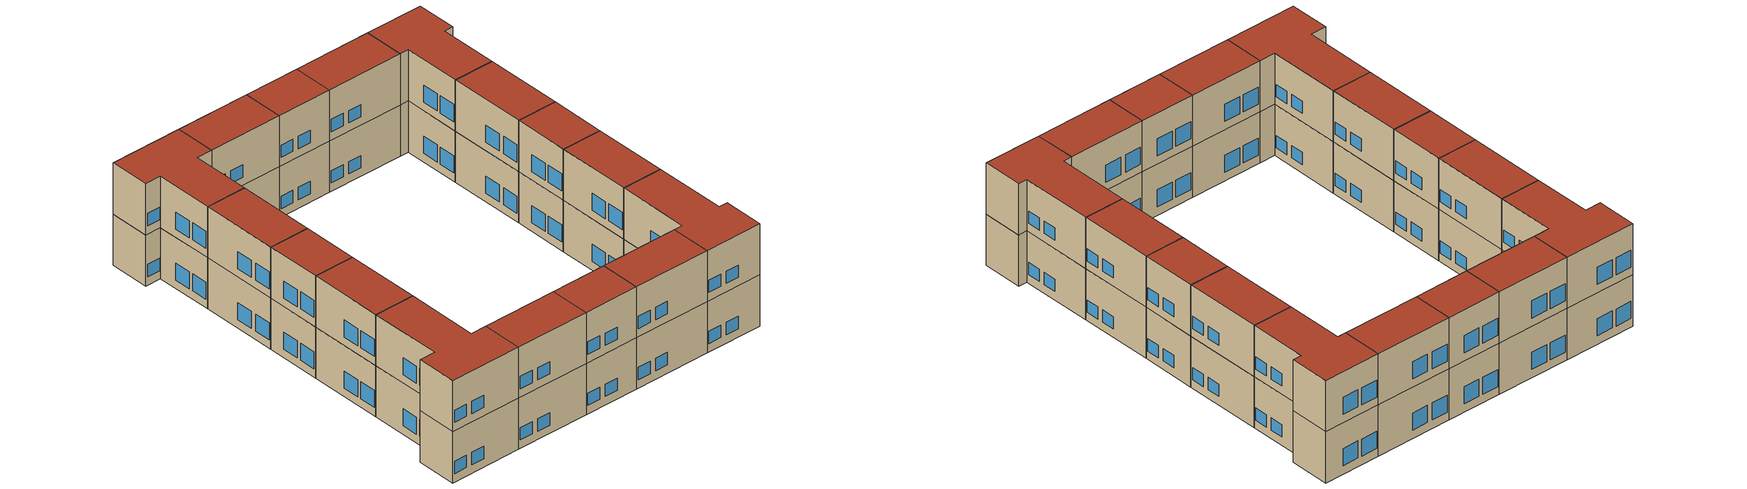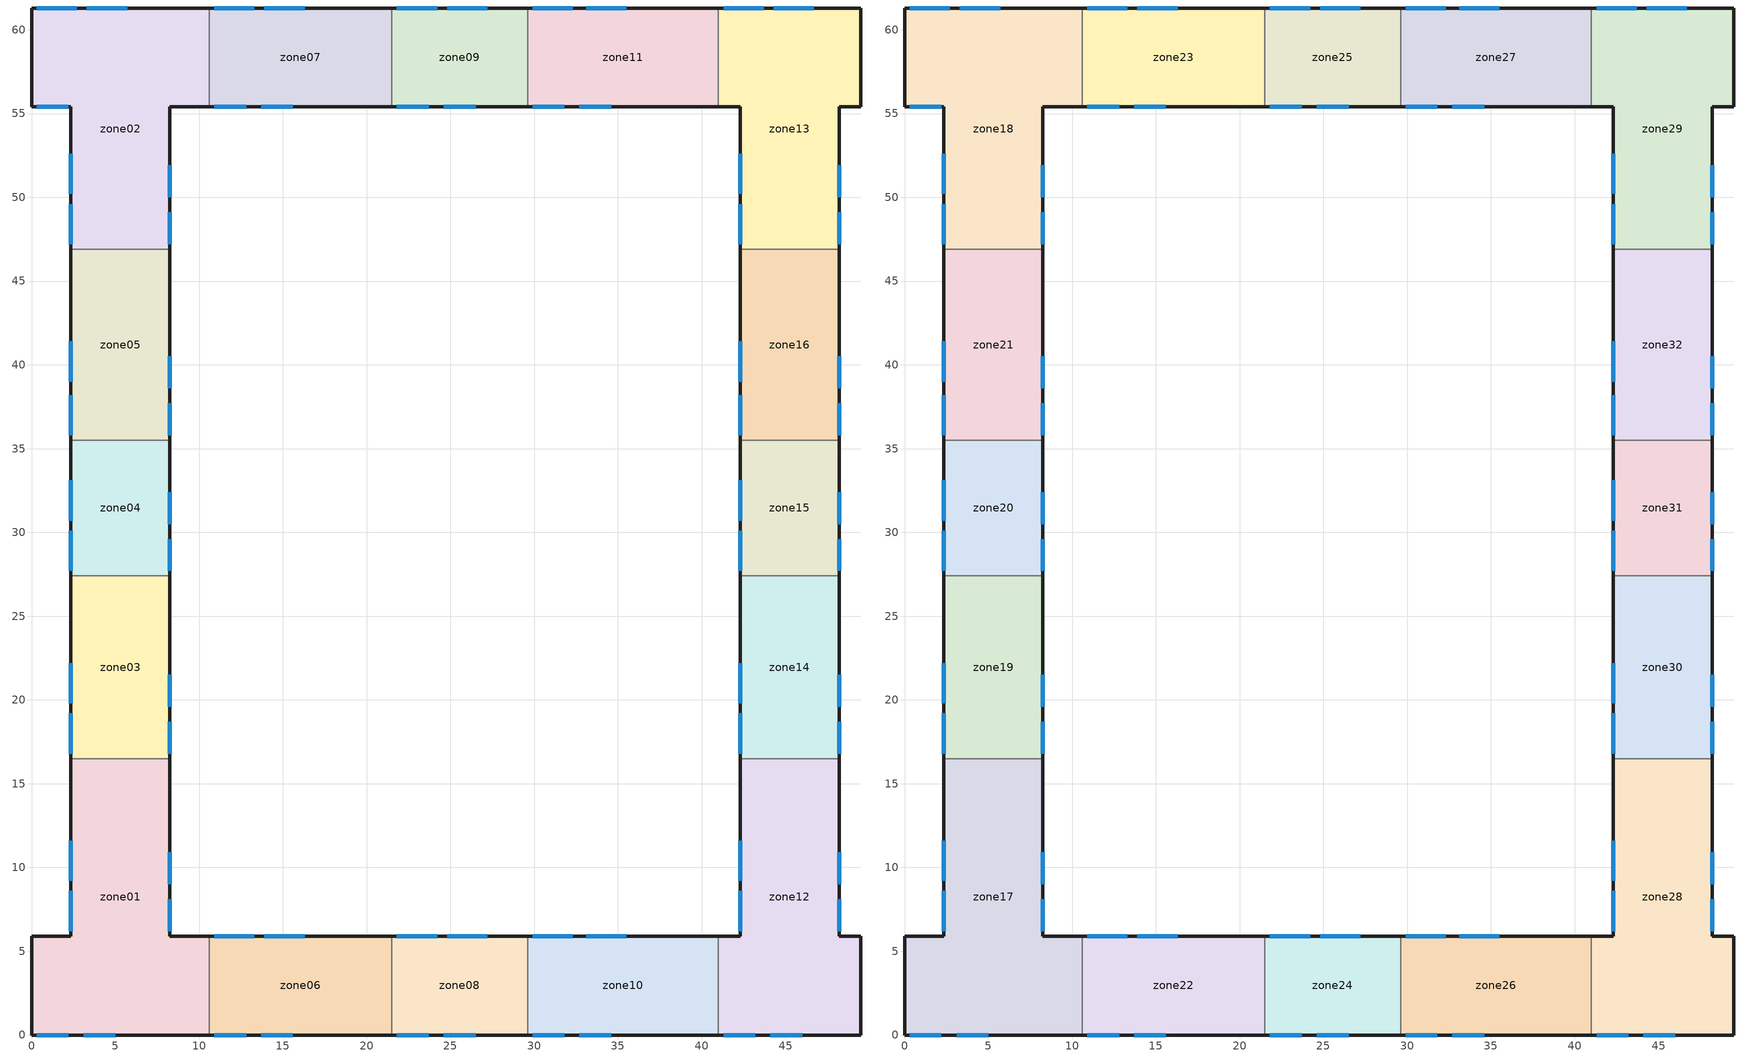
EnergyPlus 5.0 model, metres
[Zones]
zone01
 floor ground (GROUND_FLOOR): 0,0 0,5.9 2.35,5.9 2.35,16.5 8.25,16.5 8.25,5.9 10.6,5.9 10.6,0 z0
 wall outside (EXT_WALL): 10.6,5.9 8.25,5.9 8.25,16.5 / 2.35,16.5 2.35,5.9 0,5.9 0,0 10.6,0 z0:7.5
 wall to zone06 (ADJ_WALL): 10.6,0 10.6,5.9 z0:7.5
 wall to zone03 (ADJ_WALL): 8.25,16.5 2.35,16.5 z0:7.5
 window (EXT_WINDOW1): 0.3,0 2.2,0 / 3.1,0 5,0 / 8.25,6.2 8.25,8.1 / 8.25,9 8.25,10.9 z1.25:3.05; 2.35,8.6 2.35,6.2 / 2.35,11.6 2.35,9.2 z1.25:3.75
 ceiling to zone17 (ADJ_CEILING): 10.6,0 10.6,5.9 8.25,5.9 8.25,16.5 2.35,16.5 2.35,5.9 0,5.9 0,0 z7.5
zone02
 floor ground (GROUND_FLOOR): 2.35,55.4 0,55.4 0,61.3 10.6,61.3 10.6,55.4 8.25,55.4 8.25,46.9 2.35,46.9 z0
 wall outside (EXT_WALL): 10.6,61.3 0,61.3 0,55.4 2.35,55.4 2.35,46.9 / 8.25,46.9 8.25,55.4 10.6,55.4 z0:7.5
 wall to zone07 (ADJ_WALL): 10.6,55.4 10.6,61.3 z0:7.5
 wall to zone05 (ADJ_WALL): 2.35,46.9 8.25,46.9 z0:7.5
 window (EXT_WINDOW1): 0.3,55.4 2.2,55.4 / 8.25,47.2 8.25,49.1 / 8.25,50 8.25,51.9 z1.25:3.05; 2.7,61.3 0.3,61.3 / 5.7,61.3 3.3,61.3 / 2.35,49.6 2.35,47.2 / 2.35,52.6 2.35,50.2 z1.25:3.75
 ceiling to zone18 (ADJ_CEILING): 2.35,46.9 8.25,46.9 8.25,55.4 10.6,55.4 10.6,61.3 0,61.3 0,55.4 2.35,55.4 z7.5
zone03
 floor ground (GROUND_FLOOR): 2.35,27.4 8.25,27.4 8.25,16.5 2.35,16.5 z0
 wall outside (EXT_WALL): 8.25,16.5 8.25,27.4 / 2.35,27.4 2.35,16.5 z0:7.5
 wall to zone04 (ADJ_WALL): 8.25,27.4 2.35,27.4 z0:7.5
 wall to zone01 (ADJ_WALL): 2.35,16.5 8.25,16.5 z0:7.5
 window (EXT_WINDOW1): 8.25,16.8 8.25,18.7 / 8.25,19.6 8.25,21.5 z1.25:3.05; 2.35,19.2 2.35,16.8 / 2.35,22.2 2.35,19.8 z1.25:3.75
 ceiling to zone19 (ADJ_CEILING): 2.35,16.5 8.25,16.5 8.25,27.4 2.35,27.4 z7.5
zone04
 floor ground (GROUND_FLOOR): 2.35,35.5 8.25,35.5 8.25,27.4 2.35,27.4 z0
 wall outside (EXT_WALL): 8.25,27.4 8.25,35.5 / 2.35,35.5 2.35,27.4 z0:7.5
 wall to zone05 (ADJ_WALL): 8.25,35.5 2.35,35.5 z0:7.5
 wall to zone03 (ADJ_WALL): 2.35,27.4 8.25,27.4 z0:7.5
 window (EXT_WINDOW1): 8.25,27.7 8.25,29.6 / 8.25,30.5 8.25,32.4 z1.25:3.05; 2.35,30.1 2.35,27.7 / 2.35,33.1 2.35,30.7 z1.25:3.75
 ceiling to zone20 (ADJ_CEILING): 2.35,27.4 8.25,27.4 8.25,35.5 2.35,35.5 z7.5
zone05
 floor ground (GROUND_FLOOR): 2.35,46.9 8.25,46.9 8.25,35.5 2.35,35.5 z0
 wall outside (EXT_WALL): 8.25,35.5 8.25,46.9 / 2.35,46.9 2.35,35.5 z0:7.5
 wall to zone02 (ADJ_WALL): 8.25,46.9 2.35,46.9 z0:7.5
 wall to zone04 (ADJ_WALL): 2.35,35.5 8.25,35.5 z0:7.5
 window (EXT_WINDOW1): 8.25,35.8 8.25,37.7 / 8.25,38.6 8.25,40.5 z1.25:3.05; 2.35,38.2 2.35,35.8 / 2.35,41.4 2.35,39 z1.25:3.75
 ceiling to zone21 (ADJ_CEILING): 2.35,35.5 8.25,35.5 8.25,46.9 2.35,46.9 z7.5
zone06
 floor ground (GROUND_FLOOR): 10.6,5.9 21.5,5.9 21.5,0 10.6,0 z0
 wall outside (EXT_WALL): 21.5,5.9 10.6,5.9 / 10.6,0 21.5,0 z0:7.5
 wall to zone08 (ADJ_WALL): 21.5,0 21.5,5.9 z0:7.5
 wall to zone01 (ADJ_WALL): 10.6,5.9 10.6,0 z0:7.5
 window (EXT_WINDOW1): 10.9,0 12.8,0 / 13.7,0 15.6,0 z1.25:3.05; 13.3,5.9 10.9,5.9 / 16.3,5.9 13.9,5.9 z1.25:3.75
 ceiling to zone22 (ADJ_CEILING): 10.6,0 21.5,0 21.5,5.9 10.6,5.9 z7.5
zone07
 floor ground (GROUND_FLOOR): 10.6,61.3 21.5,61.3 21.5,55.4 10.6,55.4 z0
 wall outside (EXT_WALL): 21.5,61.3 10.6,61.3 / 10.6,55.4 21.5,55.4 z0:7.5
 wall to zone09 (ADJ_WALL): 21.5,55.4 21.5,61.3 z0:7.5
 wall to zone02 (ADJ_WALL): 10.6,61.3 10.6,55.4 z0:7.5
 window (EXT_WINDOW1): 10.9,55.4 12.8,55.4 / 13.7,55.4 15.6,55.4 z1.25:3.05; 13.3,61.3 10.9,61.3 / 16.3,61.3 13.9,61.3 z1.25:3.75
 ceiling to zone23 (ADJ_CEILING): 10.6,55.4 21.5,55.4 21.5,61.3 10.6,61.3 z7.5
zone08
 floor ground (GROUND_FLOOR): 21.5,5.9 29.6,5.9 29.6,0 21.5,0 z0
 wall outside (EXT_WALL): 29.6,5.9 21.5,5.9 / 21.5,0 29.6,0 z0:7.5
 wall to zone10 (ADJ_WALL): 29.6,0 29.6,5.9 z0:7.5
 wall to zone06 (ADJ_WALL): 21.5,5.9 21.5,0 z0:7.5
 window (EXT_WINDOW1): 21.8,0 23.7,0 / 24.6,0 26.5,0 z1.25:3.05; 24.2,5.9 21.8,5.9 / 27.2,5.9 24.8,5.9 z1.25:3.75
 ceiling to zone24 (ADJ_CEILING): 21.5,0 29.6,0 29.6,5.9 21.5,5.9 z7.5
zone09
 floor ground (GROUND_FLOOR): 21.5,61.3 29.6,61.3 29.6,55.4 21.5,55.4 z0
 wall outside (EXT_WALL): 29.6,61.3 21.5,61.3 / 21.5,55.4 29.6,55.4 z0:7.5
 wall to zone11 (ADJ_WALL): 29.6,55.4 29.6,61.3 z0:7.5
 wall to zone07 (ADJ_WALL): 21.5,61.3 21.5,55.4 z0:7.5
 window (EXT_WINDOW1): 21.8,55.4 23.7,55.4 / 24.6,55.4 26.5,55.4 z1.25:3.05; 24.2,61.3 21.8,61.3 / 27.2,61.3 24.8,61.3 z1.25:3.75
 ceiling to zone25 (ADJ_CEILING): 21.5,55.4 29.6,55.4 29.6,61.3 21.5,61.3 z7.5
zone10
 floor ground (GROUND_FLOOR): 29.6,5.9 41,5.9 41,0 29.6,0 z0
 wall outside (EXT_WALL): 41,5.9 29.6,5.9 / 29.6,0 41,0 z0:7.5
 wall to zone12 (ADJ_WALL): 41,0 41,5.9 z0:7.5
 wall to zone08 (ADJ_WALL): 29.6,5.9 29.6,0 z0:7.5
 window (EXT_WINDOW1): 29.9,0 31.8,0 / 32.7,0 34.6,0 z1.25:3.05; 32.3,5.9 29.9,5.9 / 35.5,5.9 33.1,5.9 z1.25:3.75
 ceiling to zone26 (ADJ_CEILING): 29.6,0 41,0 41,5.9 29.6,5.9 z7.5
zone11
 floor ground (GROUND_FLOOR): 29.6,61.3 41,61.3 41,55.4 29.6,55.4 z0
 wall outside (EXT_WALL): 41,61.3 29.6,61.3 / 29.6,55.4 41,55.4 z0:7.5
 wall to zone13 (ADJ_WALL): 41,55.4 41,61.3 z0:7.5
 wall to zone09 (ADJ_WALL): 29.6,61.3 29.6,55.4 z0:7.5
 window (EXT_WINDOW1): 29.9,55.4 31.8,55.4 / 32.7,55.4 34.6,55.4 z1.25:3.05; 32.3,61.3 29.9,61.3 / 35.5,61.3 33.1,61.3 z1.25:3.75
 ceiling to zone27 (ADJ_CEILING): 29.6,55.4 41,55.4 41,61.3 29.6,61.3 z7.5
zone12
 floor ground (GROUND_FLOOR): 41,0 41,5.9 42.3,5.9 42.3,16.5 48.2,16.5 48.2,5.9 49.5,5.9 49.5,0 z0
 wall outside (EXT_WALL): 41,0 49.5,0 49.5,5.9 48.2,5.9 48.2,16.5 / 42.3,16.5 42.3,5.9 41,5.9 z0:7.5
 wall to zone10 (ADJ_WALL): 41,5.9 41,0 z0:7.5
 wall to zone14 (ADJ_WALL): 48.2,16.5 42.3,16.5 z0:7.5
 window (EXT_WINDOW1): 41.3,0 43.2,0 / 44.1,0 46,0 / 48.2,6.2 48.2,8.1 / 48.2,9 48.2,10.9 z1.25:3.05; 42.3,8.6 42.3,6.2 / 42.3,11.6 42.3,9.2 z1.25:3.75
 ceiling to zone28 (ADJ_CEILING): 49.5,0 49.5,5.9 48.2,5.9 48.2,16.5 42.3,16.5 42.3,5.9 41,5.9 41,0 z7.5
zone13
 floor ground (GROUND_FLOOR): 42.3,55.4 41,55.4 41,61.3 49.5,61.3 49.5,55.4 48.2,55.4 48.2,46.9 42.3,46.9 z0
 wall outside (EXT_WALL): 41,55.4 42.3,55.4 42.3,46.9 / 48.2,46.9 48.2,55.4 49.5,55.4 49.5,61.3 41,61.3 z0:7.5
 wall to zone11 (ADJ_WALL): 41,61.3 41,55.4 z0:7.5
 wall to zone16 (ADJ_WALL): 42.3,46.9 48.2,46.9 z0:7.5
 window (EXT_WINDOW1): 43.7,61.3 41.3,61.3 / 46.7,61.3 44.3,61.3 / 42.3,49.6 42.3,47.2 / 42.3,52.6 42.3,50.2 z1.25:3.75; 48.2,47.2 48.2,49.1 / 48.2,50 48.2,51.9 z1.25:3.05
 ceiling to zone29 (ADJ_CEILING): 42.3,46.9 48.2,46.9 48.2,55.4 49.5,55.4 49.5,61.3 41,61.3 41,55.4 42.3,55.4 z7.5
zone14
 floor ground (GROUND_FLOOR): 42.3,27.4 48.2,27.4 48.2,16.5 42.3,16.5 z0
 wall outside (EXT_WALL): 48.2,16.5 48.2,27.4 / 42.3,27.4 42.3,16.5 z0:7.5
 wall to zone15 (ADJ_WALL): 48.2,27.4 42.3,27.4 z0:7.5
 wall to zone12 (ADJ_WALL): 42.3,16.5 48.2,16.5 z0:7.5
 window (EXT_WINDOW1): 48.2,16.8 48.2,18.7 / 48.2,19.6 48.2,21.5 z1.25:3.05; 42.3,19.2 42.3,16.8 / 42.3,22.2 42.3,19.8 z1.25:3.75
 ceiling to zone30 (ADJ_CEILING): 42.3,16.5 48.2,16.5 48.2,27.4 42.3,27.4 z7.5
zone15
 floor ground (GROUND_FLOOR): 42.3,35.5 48.2,35.5 48.2,27.4 42.3,27.4 z0
 wall outside (EXT_WALL): 48.2,27.4 48.2,35.5 / 42.3,35.5 42.3,27.4 z0:7.5
 wall to zone16 (ADJ_WALL): 48.2,35.5 42.3,35.5 z0:7.5
 wall to zone14 (ADJ_WALL): 42.3,27.4 48.2,27.4 z0:7.5
 window (EXT_WINDOW1): 48.2,27.7 48.2,29.6 / 48.2,30.5 48.2,32.4 z1.25:3.05; 42.3,30.1 42.3,27.7 / 42.3,33.1 42.3,30.7 z1.25:3.75
 ceiling to zone31 (ADJ_CEILING): 42.3,27.4 48.2,27.4 48.2,35.5 42.3,35.5 z7.5
zone16
 floor ground (GROUND_FLOOR): 42.3,46.9 48.2,46.9 48.2,35.5 42.3,35.5 z0
 wall outside (EXT_WALL): 48.2,35.5 48.2,46.9 / 42.3,46.9 42.3,35.5 z0:7.5
 wall to zone13 (ADJ_WALL): 48.2,46.9 42.3,46.9 z0:7.5
 wall to zone15 (ADJ_WALL): 42.3,35.5 48.2,35.5 z0:7.5
 window (EXT_WINDOW1): 48.2,35.8 48.2,37.7 / 48.2,38.6 48.2,40.5 z1.25:3.05; 42.3,38.2 42.3,35.8 / 42.3,41.4 42.3,39 z1.25:3.75
 ceiling to zone32 (ADJ_CEILING): 42.3,35.5 48.2,35.5 48.2,46.9 42.3,46.9 z7.5
zone17
 floor to zone01 (ADJ_CEILING): 0,0 0,5.9 2.35,5.9 2.35,16.5 8.25,16.5 8.25,5.9 10.6,5.9 10.6,0 z7.5
 wall outside (EXT_WALL): 10.6,5.9 8.25,5.9 8.25,16.5 / 2.35,16.5 2.35,5.9 0,5.9 0,0 10.6,0 z7.5:15
 wall to zone22 (ADJ_WALL): 10.6,0 10.6,5.9 z7.5:15
 wall to zone19 (ADJ_WALL): 8.25,16.5 2.35,16.5 z7.5:15
 window (EXT_WINDOW1): 0.3,0 2.2,0 / 3.1,0 5,0 / 8.25,6.2 8.25,8.1 / 8.25,9 8.25,10.9 z8.75:10.55; 2.35,8.6 2.35,6.2 / 2.35,11.6 2.35,9.2 z8.75:11.25
 roof outside (EXT_ROOF): 10.6,0 10.6,5.9 8.25,5.9 8.25,16.5 2.35,16.5 2.35,5.9 0,5.9 0,0 z15
zone18
 floor to zone02 (ADJ_CEILING): 2.35,55.4 0,55.4 0,61.3 10.6,61.3 10.6,55.4 8.25,55.4 8.25,46.9 2.35,46.9 z7.5
 wall outside (EXT_WALL): 10.6,61.3 0,61.3 0,55.4 2.35,55.4 2.35,46.9 / 8.25,46.9 8.25,55.4 10.6,55.4 z7.5:15
 wall to zone23 (ADJ_WALL): 10.6,55.4 10.6,61.3 z7.5:15
 wall to zone21 (ADJ_WALL): 2.35,46.9 8.25,46.9 z7.5:15
 window (EXT_WINDOW1): 0.3,55.4 2.2,55.4 / 8.25,47.2 8.25,49.1 / 8.25,50 8.25,51.9 z8.75:10.55; 2.7,61.3 0.3,61.3 / 5.7,61.3 3.3,61.3 / 2.35,49.6 2.35,47.2 / 2.35,52.6 2.35,50.2 z8.75:11.25
 roof outside (EXT_ROOF): 2.35,46.9 8.25,46.9 8.25,55.4 10.6,55.4 10.6,61.3 0,61.3 0,55.4 2.35,55.4 z15
zone19
 floor to zone03 (ADJ_CEILING): 2.35,27.4 8.25,27.4 8.25,16.5 2.35,16.5 z7.5
 wall outside (EXT_WALL): 8.25,16.5 8.25,27.4 / 2.35,27.4 2.35,16.5 z7.5:15
 wall to zone20 (ADJ_WALL): 8.25,27.4 2.35,27.4 z7.5:15
 wall to zone17 (ADJ_WALL): 2.35,16.5 8.25,16.5 z7.5:15
 window (EXT_WINDOW1): 8.25,16.8 8.25,18.7 / 8.25,19.6 8.25,21.5 z8.75:10.55; 2.35,19.2 2.35,16.8 / 2.35,22.2 2.35,19.8 z8.75:11.25
 roof outside (EXT_ROOF): 2.35,16.5 8.25,16.5 8.25,27.4 2.35,27.4 z15
zone20
 floor to zone04 (ADJ_CEILING): 2.35,35.5 8.25,35.5 8.25,27.4 2.35,27.4 z7.5
 wall outside (EXT_WALL): 8.25,27.4 8.25,35.5 / 2.35,35.5 2.35,27.4 z7.5:15
 wall to zone21 (ADJ_WALL): 8.25,35.5 2.35,35.5 z7.5:15
 wall to zone19 (ADJ_WALL): 2.35,27.4 8.25,27.4 z7.5:15
 window (EXT_WINDOW1): 8.25,27.7 8.25,29.6 / 8.25,30.5 8.25,32.4 z8.75:10.55; 2.35,30.1 2.35,27.7 / 2.35,33.1 2.35,30.7 z8.75:11.25
 roof outside (EXT_ROOF): 2.35,27.4 8.25,27.4 8.25,35.5 2.35,35.5 z15
zone21
 floor to zone05 (ADJ_CEILING): 2.35,46.9 8.25,46.9 8.25,35.5 2.35,35.5 z7.5
 wall outside (EXT_WALL): 8.25,35.5 8.25,46.9 / 2.35,46.9 2.35,35.5 z7.5:15
 wall to zone18 (ADJ_WALL): 8.25,46.9 2.35,46.9 z7.5:15
 wall to zone20 (ADJ_WALL): 2.35,35.5 8.25,35.5 z7.5:15
 window (EXT_WINDOW1): 8.25,35.8 8.25,37.7 / 8.25,38.6 8.25,40.5 z8.75:10.55; 2.35,38.2 2.35,35.8 / 2.35,41.4 2.35,39 z8.75:11.25
 roof outside (EXT_ROOF): 2.35,35.5 8.25,35.5 8.25,46.9 2.35,46.9 z15
zone22
 floor to zone06 (ADJ_CEILING): 10.6,5.9 21.5,5.9 21.5,0 10.6,0 z7.5
 wall outside (EXT_WALL): 21.5,5.9 10.6,5.9 / 10.6,0 21.5,0 z7.5:15
 wall to zone24 (ADJ_WALL): 21.5,0 21.5,5.9 z7.5:15
 wall to zone17 (ADJ_WALL): 10.6,5.9 10.6,0 z7.5:15
 window (EXT_WINDOW1): 10.9,0 12.8,0 / 13.7,0 15.6,0 z8.75:10.55; 13.3,5.9 10.9,5.9 / 16.3,5.9 13.9,5.9 z8.75:11.25
 roof outside (EXT_ROOF): 10.6,0 21.5,0 21.5,5.9 10.6,5.9 z15
zone23
 floor to zone07 (ADJ_CEILING): 10.6,61.3 21.5,61.3 21.5,55.4 10.6,55.4 z7.5
 wall outside (EXT_WALL): 21.5,61.3 10.6,61.3 / 10.6,55.4 21.5,55.4 z7.5:15
 wall to zone25 (ADJ_WALL): 21.5,55.4 21.5,61.3 z7.5:15
 wall to zone18 (ADJ_WALL): 10.6,61.3 10.6,55.4 z7.5:15
 window (EXT_WINDOW1): 10.9,55.4 12.8,55.4 / 13.7,55.4 15.6,55.4 z8.75:10.55; 13.3,61.3 10.9,61.3 / 16.3,61.3 13.9,61.3 z8.75:11.25
 roof outside (EXT_ROOF): 10.6,55.4 21.5,55.4 21.5,61.3 10.6,61.3 z15
zone24
 floor to zone08 (ADJ_CEILING): 21.5,5.9 29.6,5.9 29.6,0 21.5,0 z7.5
 wall outside (EXT_WALL): 29.6,5.9 21.5,5.9 / 21.5,0 29.6,0 z7.5:15
 wall to zone26 (ADJ_WALL): 29.6,0 29.6,5.9 z7.5:15
 wall to zone22 (ADJ_WALL): 21.5,5.9 21.5,0 z7.5:15
 window (EXT_WINDOW1): 21.8,0 23.7,0 / 24.6,0 26.5,0 z8.75:10.55; 24.2,5.9 21.8,5.9 / 27.2,5.9 24.8,5.9 z8.75:11.25
 roof outside (EXT_ROOF): 21.5,0 29.6,0 29.6,5.9 21.5,5.9 z15
zone25
 floor to zone09 (ADJ_CEILING): 21.5,61.3 29.6,61.3 29.6,55.4 21.5,55.4 z7.5
 wall outside (EXT_WALL): 29.6,61.3 21.5,61.3 / 21.5,55.4 29.6,55.4 z7.5:15
 wall to zone27 (ADJ_WALL): 29.6,55.4 29.6,61.3 z7.5:15
 wall to zone23 (ADJ_WALL): 21.5,61.3 21.5,55.4 z7.5:15
 window (EXT_WINDOW1): 21.8,55.4 23.7,55.4 / 24.6,55.4 26.5,55.4 z8.75:10.55; 24.2,61.3 21.8,61.3 / 27.2,61.3 24.8,61.3 z8.75:11.25
 roof outside (EXT_ROOF): 21.5,55.4 29.6,55.4 29.6,61.3 21.5,61.3 z15
zone26
 floor to zone10 (ADJ_CEILING): 29.6,5.9 41,5.9 41,0 29.6,0 z7.5
 wall outside (EXT_WALL): 41,5.9 29.6,5.9 / 29.6,0 41,0 z7.5:15
 wall to zone28 (ADJ_WALL): 41,0 41,5.9 z7.5:15
 wall to zone24 (ADJ_WALL): 29.6,5.9 29.6,0 z7.5:15
 window (EXT_WINDOW1): 29.9,0 31.8,0 / 32.7,0 34.6,0 z8.75:10.55; 32.3,5.9 29.9,5.9 / 35.5,5.9 33.1,5.9 z8.75:11.25
 roof outside (EXT_ROOF): 29.6,0 41,0 41,5.9 29.6,5.9 z15
zone27
 floor to zone11 (ADJ_CEILING): 29.6,61.3 41,61.3 41,55.4 29.6,55.4 z7.5
 wall outside (EXT_WALL): 41,61.3 29.6,61.3 / 29.6,55.4 41,55.4 z7.5:15
 wall to zone29 (ADJ_WALL): 41,55.4 41,61.3 z7.5:15
 wall to zone25 (ADJ_WALL): 29.6,61.3 29.6,55.4 z7.5:15
 window (EXT_WINDOW1): 29.9,55.4 31.8,55.4 / 32.7,55.4 34.6,55.4 z8.75:10.55; 32.3,61.3 29.9,61.3 / 35.5,61.3 33.1,61.3 z8.75:11.25
 roof outside (EXT_ROOF): 29.6,55.4 41,55.4 41,61.3 29.6,61.3 z15
zone28
 floor to zone12 (ADJ_CEILING): 41,0 41,5.9 42.3,5.9 42.3,16.5 48.2,16.5 48.2,5.9 49.5,5.9 49.5,0 z7.5
 wall outside (EXT_WALL): 41,0 49.5,0 49.5,5.9 48.2,5.9 48.2,16.5 / 42.3,16.5 42.3,5.9 41,5.9 z7.5:15
 wall to zone26 (ADJ_WALL): 41,5.9 41,0 z7.5:15
 wall to zone30 (ADJ_WALL): 48.2,16.5 42.3,16.5 z7.5:15
 window (EXT_WINDOW1): 41.3,0 43.2,0 / 44.1,0 46,0 / 48.2,6.2 48.2,8.1 / 48.2,9 48.2,10.9 z8.75:10.55; 42.3,8.6 42.3,6.2 / 42.3,11.6 42.3,9.2 z8.75:11.25
 roof outside (EXT_ROOF): 49.5,0 49.5,5.9 48.2,5.9 48.2,16.5 42.3,16.5 42.3,5.9 41,5.9 41,0 z15
zone29
 floor to zone13 (ADJ_CEILING): 42.3,55.4 41,55.4 41,61.3 49.5,61.3 49.5,55.4 48.2,55.4 48.2,46.9 42.3,46.9 z7.5
 wall outside (EXT_WALL): 41,55.4 42.3,55.4 42.3,46.9 / 48.2,46.9 48.2,55.4 49.5,55.4 49.5,61.3 41,61.3 z7.5:15
 wall to zone27 (ADJ_WALL): 41,61.3 41,55.4 z7.5:15
 wall to zone32 (ADJ_WALL): 42.3,46.9 48.2,46.9 z7.5:15
 window (EXT_WINDOW1): 43.7,61.3 41.3,61.3 / 46.7,61.3 44.3,61.3 / 42.3,49.6 42.3,47.2 / 42.3,52.6 42.3,50.2 z8.75:11.25; 48.2,47.2 48.2,49.1 / 48.2,50 48.2,51.9 z8.75:10.55
 roof outside (EXT_ROOF): 42.3,46.9 48.2,46.9 48.2,55.4 49.5,55.4 49.5,61.3 41,61.3 41,55.4 42.3,55.4 z15
zone30
 floor to zone14 (ADJ_CEILING): 42.3,27.4 48.2,27.4 48.2,16.5 42.3,16.5 z7.5
 wall outside (EXT_WALL): 48.2,16.5 48.2,27.4 / 42.3,27.4 42.3,16.5 z7.5:15
 wall to zone31 (ADJ_WALL): 48.2,27.4 42.3,27.4 z7.5:15
 wall to zone28 (ADJ_WALL): 42.3,16.5 48.2,16.5 z7.5:15
 window (EXT_WINDOW1): 48.2,16.8 48.2,18.7 / 48.2,19.6 48.2,21.5 z8.75:10.55; 42.3,19.2 42.3,16.8 / 42.3,22.2 42.3,19.8 z8.75:11.25
 roof outside (EXT_ROOF): 42.3,16.5 48.2,16.5 48.2,27.4 42.3,27.4 z15
zone31
 floor to zone15 (ADJ_CEILING): 42.3,35.5 48.2,35.5 48.2,27.4 42.3,27.4 z7.5
 wall outside (EXT_WALL): 48.2,27.4 48.2,35.5 / 42.3,35.5 42.3,27.4 z7.5:15
 wall to zone32 (ADJ_WALL): 48.2,35.5 42.3,35.5 z7.5:15
 wall to zone30 (ADJ_WALL): 42.3,27.4 48.2,27.4 z7.5:15
 window (EXT_WINDOW1): 48.2,27.7 48.2,29.6 / 48.2,30.5 48.2,32.4 z8.75:10.55; 42.3,30.1 42.3,27.7 / 42.3,33.1 42.3,30.7 z8.75:11.25
 roof outside (EXT_ROOF): 42.3,27.4 48.2,27.4 48.2,35.5 42.3,35.5 z15
zone32
 floor to zone16 (ADJ_CEILING): 42.3,46.9 48.2,46.9 48.2,35.5 42.3,35.5 z7.5
 wall outside (EXT_WALL): 48.2,35.5 48.2,46.9 / 42.3,46.9 42.3,35.5 z7.5:15
 wall to zone29 (ADJ_WALL): 48.2,46.9 42.3,46.9 z7.5:15
 wall to zone31 (ADJ_WALL): 42.3,35.5 48.2,35.5 z7.5:15
 window (EXT_WINDOW1): 48.2,35.8 48.2,37.7 / 48.2,38.6 48.2,40.5 z8.75:10.55; 42.3,38.2 42.3,35.8 / 42.3,41.4 42.3,39 z8.75:11.25
 roof outside (EXT_ROOF): 42.3,35.5 48.2,35.5 48.2,46.9 42.3,46.9 z15
[Building]
zone03: North Axis {deg}=0; Terrain=City; Loads Convergence Tolerance Value=0; Temperature Convergence Tolerance Value {deltaC}=0; Solar Distribution=FullInteriorAndExterior; Maximum Number of Warmup Days=0
[Site:Location]
not used: Latitude {deg}=0; Longitude {deg}=0; Time Zone {hr}=0; Elevation {m}=0
[Construction]
GROUND_FLOOR; EXT_WALL; EXT_ROOF; ADJ_WALL; ADJ_CEILING; EXT_WINDOW1: 
[WindowProperty:ShadingControl]
ESHADE=0; ISHADE=INPUT 1*MAX_ISHADE : SHADECNTRL=ISHADE_INTERNAL
[SurfaceProperty:OtherSideCoefficients]
BOUNDARY=IDENTICAL; BOUNDARY=INPUT 1*TBOUNDARY; BOUNDARY=INPUT 1*TBOUNDARY_2; BOUNDARY=INPUT 1*TBOUNDARY_3; BOUNDARY=INPUT 1*TGROUND; BOUNDARY=20; BOUNDARY=15
[Zone]
zone01; zone02; zone03; zone04; zone05; zone06; zone07; zone08; zone09; zone10; zone11; zone12; zone13; zone14; zone15; zone16; zone17; zone18; zone19; zone20; zone21; zone22; zone23; zone24; zone25; zone26; zone27; zone28; zone29; zone30; zone31; zone32: 0, 0, 0, 0, , 1
